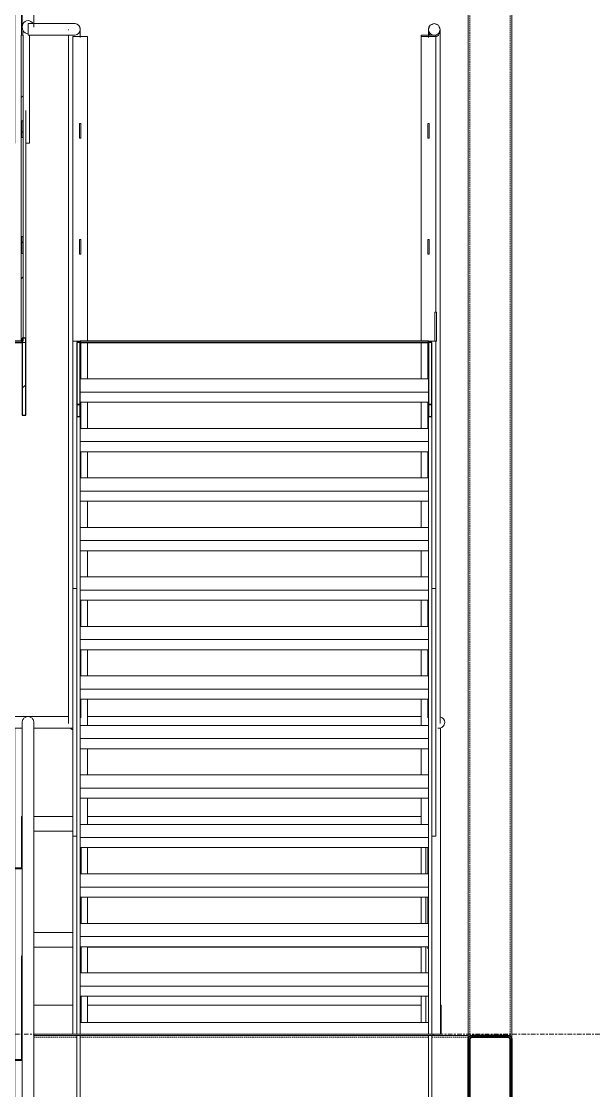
# Model space of a CAD drawing. Header units: millimetres. Extents: x -29259 to 87313, y -139821 to 46728.
# Drawn here: x 12541 to 14513, y -80646 to -76959 of the extents above; entities that cross this region are included whole.
import ezdxf

# ---------------------------------------------------------------- set-up
doc = ezdxf.new("R2010")
doc.units = ezdxf.units.MM
doc.linetypes.add('Centre', pattern=[31.75, 6.35, -4.7625, 15.875, -4.7625])
doc.linetypes.add('Hidden', pattern=[7.14375, 4.7625, -2.38125])
for name, color, linetype, lineweight in [('A-FLOR-HRAL', 11, 'Continuous', 9), ('A-FLOR-LEVL', 51, 'Continuous', 9), ('S-BEAM', 12, 'Continuous', 9), ('S-COLS', 52, 'Continuous', 18), ('S-FSTN', 2, 'Continuous', 9), ('S-STRS', 31, 'Continuous', 9)]:
    doc.layers.add(name, color=color, linetype=linetype, lineweight=lineweight)
pattern_1 = [(45, (8690.73, 6935), (-251.447, 251.447), []), (45, (8690.73, 7316), (-251.447, 251.447), [])]

# ---------------------------------------------------------------- blocks, each defined once
blk = doc.blocks.new('RHS-Rectangular Hollow Section-Column - 300x150x6RHS-1532597-SECTION AA')
at = {"layer": 'S-COLS', "color": 250, "linetype": 'Hidden', "lineweight": 9}
for p, q in [((17479.6, 3442.5), (17479.6, 7927.5)), ((17617.6, 7927.5), (17617.6, 3442.5))]:
    blk.add_line(p, q, dxfattribs=at)
blk = doc.blocks.new('RHS-Rectangular Hollow Section-Column - 804093-SECTION AA')
at = {"layer": 'S-COLS', "color": 250, "lineweight": 9}
for p, q in [((17473.6, 7937), (17473.6, 3445)), ((17623.6, 3433), (17623.6, 7937))]:
    blk.add_line(p, q, dxfattribs=at)
blk = doc.blocks.new('RHS-Rectangular Hollow Section - 300x150x6RHS-V27-SECTION AA')
at = {"layer": 'S-BEAM'}
h = blk.add_hatch(dxfattribs=at)
h.set_pattern_fill('FP_1', color=256, style=0, pattern_type=2)
h.set_pattern_definition(pattern_1)
h.paths.add_polyline_path([(17485.6, 3145), (17611.6, 3145), (17620.1, 3148.5), (17623.6, 3157), (17623.6, 3433), (17620.1, 3441.5), (17611.6, 3445), (17485.6, 3445), (17477.1, 3441.5), (17473.6, 3433), (17473.6, 3157), (17477.1, 3148.5)])
h.paths.add_polyline_path([(17519.3, 3151), (17485.6, 3151), (17481.4, 3152.8), (17479.6, 3157), (17479.6, 3433), (17481.4, 3437.2), (17485.6, 3439), (17611.6, 3439), (17615.8, 3437.2), (17617.6, 3433), (17617.6, 3157), (17615.8, 3152.8), (17611.6, 3151)])
at = {"layer": 'S-BEAM', "color": 90, "lineweight": 35}
for p, q in [((17473.6, 3433), (17473.6, 3157)), ((17479.6, 3157), (17479.6, 3433)), ((17611.6, 3445), (17485.6, 3445)), ((17485.6, 3439), (17611.6, 3439)), ((17617.6, 3433), (17617.6, 3157)), ((17623.6, 3157), (17623.6, 3433)), ((17611.6, 3151), (17485.6, 3151)), ((17485.6, 3145), (17611.6, 3145))]:
    blk.add_line(p, q, dxfattribs=at)
for centre, radius, start, end in [((17485.6, 3433), 12, 90, 180), ((17485.6, 3433), 6, 90, 180), ((17611.6, 3433), 12, 0, 90), ((17611.6, 3433), 6, 0, 90), ((17485.6, 3157), 12, 180, 270), ((17485.6, 3157), 6, 180, 270), ((17611.6, 3157), 12, 270, 0), ((17611.6, 3157), 6, 270, 0)]:
    blk.add_arc(centre, radius, start, end, dxfattribs=at)
blk = doc.blocks.new('Family - 1473216-SECTION AA')
at = {"layer": 'S-FSTN'}
h = blk.add_hatch(dxfattribs=at)
h.set_pattern_fill('FP_1', color=256, style=0, pattern_type=2)
h.set_pattern_definition(pattern_1)
h.paths.add_polyline_path([(15948.6, 5585), (15948.6, 5835), (15936.6, 5835), (15936.6, 5585)])
at = {"layer": 'S-FSTN', "color": 250}
for p, q in [((15948.6, 5835), (15936.6, 5835)), ((15936.6, 5835), (15936.6, 5585)), ((15948.6, 5585), (15948.6, 5835)), ((15936.6, 5585), (15948.6, 5585))]:
    blk.add_line(p, q, dxfattribs=at)
blk = doc.blocks.new('RHS-Rectangular Hollow Section - 250x150x6RHS-1528693-SECTION AA')
at = {"layer": 'S-BEAM', "color": 250}
for p, q in [((14310, 3445), (14300, 3445)), ((17473.6, 3445), (17352.6, 3445)), ((17473.6, 3445), (17473.6, 3433)), ((14300, 3195), (14696.6, 3195)), ((14761.6, 3195), (15911.6, 3195)), ((15976.6, 3195), (16124.6, 3195)), ((16136.6, 3195), (17336.6, 3195)), ((17348.6, 3195), (17473.6, 3195))]:
    blk.add_line(p, q, dxfattribs=at)
at = {"layer": 'S-BEAM', "color": 250, "linetype": 'Hidden'}
for p, q in [((14300, 3439), (14696.6, 3439)), ((14761.6, 3439), (15911.6, 3439)), ((15976.6, 3439), (16124.6, 3439)), ((16136.6, 3439), (17336.6, 3439)), ((17348.6, 3439), (17473.6, 3439)), ((14300, 3201), (14696.6, 3201)), ((14761.6, 3201), (15911.6, 3201)), ((15976.6, 3201), (16124.6, 3201)), ((16136.6, 3201), (17336.6, 3201)), ((17348.6, 3201), (17473.6, 3201))]:
    blk.add_line(p, q, dxfattribs=at)
blk = doc.blocks.new('Railing - MS FLAT 50x5mm-1534085-SECTION AA')
at = {"layer": 'A-FLOR-HRAL', "color": 253}
for p, q in [((15911.6, 4022.9), (15936.8, 4022.9)), ((15911.6, 4019.9), (15911.6, 4022.9)), ((15911.6, 4019.9), (15911.6, 3362)), ((15936.8, 4019.9), (15911.6, 4019.9))]:
    blk.add_line(p, q, dxfattribs=at)
blk = doc.blocks.new('Railing - MS FLAT 50x5mm-1534083-SECTION AA')
at = {"layer": 'A-FLOR-HRAL', "color": 253}
for p, q in [((15911.6, 3362), (15936.6, 3362)), ((15911.6, 3359), (15911.6, 3362)), ((15911.6, 3359), (15911.6, 2250)), ((15936.6, 3359), (15911.6, 3359)), ((15961.6, 2400), (15961.6, 2705)), ((15961.6, 2250), (15961.6, 2350)), ((15948.6, 2250), (15961.6, 2250))]:
    blk.add_line(p, q, dxfattribs=at)
blk = doc.blocks.new('Railing - MS FLAT 50x5mm-1533993-SECTION AA')
at = {"layer": 'A-FLOR-HRAL', "color": 253}
for p, q in [((15911.6, 4505), (15911.6, 4022.9)), ((15936.6, 4505), (15911.6, 4505))]:
    blk.add_line(p, q, dxfattribs=at)
blk = doc.blocks.new('Railing - MS FLAT 50x5mm-V32-SECTION AA')
at = {"layer": 'A-FLOR-HRAL', "color": 253}
for p, q in [((16139.6, 4002.1), (16139.6, 4092.9)), ((16139.6, 3831.4), (16139.6, 3922.1)), ((16139.6, 3660.7), (16139.6, 3751.4)), ((16139.6, 3490), (16139.6, 3580.7))]:
    blk.add_line(p, q, dxfattribs=at)
blk = doc.blocks.new('Railing - Railing-1515944-SECTION AA')
at = {"layer": 'A-FLOR-HRAL', "color": 253}
for p, q in [((15936.7, 4200), (15934.1, 4200)), ((15934.1, 4200), (15934.1, 4022.9)), ((15976.5, 4200), (16111.6, 4200)), ((16111.6, 4150), (15976.5, 4150)), ((15976.6, 3800), (16111.6, 3800)), ((16111.6, 3750), (15976.6, 3750)), ((15934.1, 3720.2), (15934.1, 3362))]:
    blk.add_line(p, q, dxfattribs=at)
for name in ['Railing - MS FLAT 50x5mm-1533993-SECTION AA', 'Railing - MS FLAT 50x5mm-V32-SECTION AA', 'Railing - MS FLAT 50x5mm-1534085-SECTION AA', 'Railing - MS FLAT 50x5mm-1534083-SECTION AA']:
    blk.add_blockref(name, (0, 0))
blk = doc.blocks.new('Top Rail Type - Top Rail_Internal_-1515961-SECTION AA')
at = {"layer": 'A-FLOR-HRAL', "color": 253}
for p, q in [((16097.3, 4545), (15956.6, 4545)), ((15936.6, 4525), (15936.6, 2728.7)), ((15976.6, 2746.6), (15976.6, 4525)), ((15976.6, 4505), (16111.6, 4505))]:
    blk.add_line(p, q, dxfattribs=at)
blk.add_open_spline([(15976.6, 4525), (15976.6, 4526.7), (15976.1, 4530.2), (15974.1, 4535.1), (15970.9, 4539.3), (15965.3, 4543.6), (15956.6, 4545.9), (15947.9, 4543.6), (15942.3, 4539.3), (15939.1, 4535.1), (15937.1, 4530.2), (15936.6, 4526.7), (15936.6, 4525)], degree=3, knots=[0, 0, 0, 0, 0.083333, 0.166667, 0.25, 0.333333, 0.5, 0.666667, 0.75, 0.833333, 0.916667, 1, 1, 1, 1], dxfattribs=at)
blk = doc.blocks.new('Railing - MS FLAT 50x5mm-V31-SECTION AA')
at = {"layer": 'A-FLOR-HRAL', "color": 253}
for p, q in [((15939.6, 2705), (15933.6, 2705)), ((15933.6, 1650), (15933.6, 2705)), ((15939.6, 2705), (15939.6, 1650))]:
    blk.add_line(p, q, dxfattribs=at)
blk = doc.blocks.new('Railing - MS FLAT 50x5mm-V37-SECTION AA')
at = {"layer": 'A-FLOR-HRAL', "color": 253}
for p in [(14303, 4490.3), (14300, 3450)]:
    blk.add_line(p, (14303, 3450), dxfattribs=at)
blk = doc.blocks.new('Railing - MS FLAT 50x5mm-V38-SECTION AA')
at = {"layer": 'A-FLOR-HRAL', "color": 253}
for p, q in [((17377.6, 4505), (17368.6, 4505)), ((17377.6, 3450), (17377.6, 4505)), ((17327.6, 4092.9), (17327.6, 4002.1)), ((17327.6, 3922.1), (17327.6, 3831.4)), ((17327.6, 3751.4), (17327.6, 3660.7)), ((17327.6, 3580.7), (17327.6, 3490)), ((17352.6, 3450), (17377.6, 3450))]:
    blk.add_line(p, q, dxfattribs=at)
blk = doc.blocks.new('Railing - Railing-1518367-SECTION AA')
at = {"layer": 'A-FLOR-HRAL', "color": 253}
for p, q in [((14303, 4200), (14347, 4200)), ((14739.6, 4200), (15823.3, 4200)), ((15829.3, 4200), (15911.6, 4200)), ((16161.6, 4200), (17311.6, 4200)), ((14303, 4150), (14347, 4150)), ((14739.6, 4150), (15823.3, 4150)), ((15829.3, 4150), (15911.6, 4150)), ((14303, 3800), (14347, 3800)), ((14739.6, 3800), (15823.3, 3800)), ((15829.3, 3800), (15911.6, 3800)), ((14303, 3750), (14347, 3750)), ((14739.6, 3750), (15823.3, 3750)), ((15829.3, 3750), (15911.6, 3750)), ((16161.6, 3750), (17311.6, 3750)), ((14303, 3550), (14347, 3550)), ((14353, 3550), (14696.6, 3550)), ((14761.6, 3550), (15823.3, 3550)), ((15829.3, 3550), (15911.6, 3550)), ((15976.6, 3550), (16111.6, 3550)), ((16161.6, 3550), (17311.6, 3550)), ((17380.1, 3550), (17377.6, 3550)), ((17380.1, 3450), (17380.1, 3550)), ((14303, 3450), (14310, 3450)), ((17377.6, 3450), (17380.1, 3450))]:
    blk.add_line(p, q, dxfattribs=at)
for name, p in [('Railing - MS FLAT 50x5mm-V31-SECTION AA', (-110.3, 1800)), ('Railing - MS FLAT 50x5mm-V38-SECTION AA', (0, 0)), ('Railing - MS FLAT 50x5mm-V37-SECTION AA', (0, 0))]:
    blk.add_blockref(name, p)
blk = doc.blocks.new('Top Rail Type - Top Rail_Internal_-1518370-SECTION AA')
at = {"layer": 'A-FLOR-HRAL', "color": 253}
for p, q in [((14350, 4545), (14300, 4545)), ((15956.6, 4545), (14716.6, 4545)), ((17311.6, 4545), (16161.6, 4545)), ((14336.7, 4505), (14347, 4505)), ((14739.6, 4505), (15823.3, 4505)), ((15829.3, 4505), (15911.6, 4505))]:
    blk.add_line(p, q, dxfattribs=at)
for start, end in [(0, 78.4281), (264.7672, 0)]:
    blk.add_arc((17372.6, 4525), 20, start, end, dxfattribs=at)
blk = doc.blocks.new('Railing - MS FLAT 50x5mm-1534095-SECTION AA')
at = {"layer": 'A-FLOR-HRAL', "color": 253}
for p, q in [((16111.6, 3450), (16111.6, 4132.9)), ((16161.6, 4002.1), (16161.6, 4092.9)), ((16161.6, 3831.4), (16161.6, 3922.1)), ((16161.6, 3660.7), (16161.6, 3751.4)), ((16161.6, 3490), (16161.6, 3580.7))]:
    blk.add_line(p, q, dxfattribs=at)
blk = doc.blocks.new('Railing - MS FLAT 50x5mm-V40-SECTION AA')
at = {"layer": 'A-FLOR-HRAL', "color": 253}
for p, q in [((16111.6, 5840), (16111.6, 6889.9)), ((16161.6, 6889.9), (16111.6, 6889.9)), ((16161.6, 5840), (16161.6, 6889.9)), ((16111.6, 5840), (16136.6, 5840))]:
    blk.add_line(p, q, dxfattribs=at)
blk = doc.blocks.new('Railing - MS FLAT 50x5mm-V41-SECTION AA')
at = {"layer": 'A-FLOR-HRAL'}
h = blk.add_hatch(dxfattribs=at)
h.set_pattern_fill('FP_1', color=256, style=0, pattern_type=2)
h.set_pattern_definition(pattern_1)
h.paths.add_polyline_path([(15933.6, 5840), (15939.6, 5840), (15939.6, 6895), (15933.6, 6895), (15933.6, 6074.8)])
at = {"layer": 'A-FLOR-HRAL', "color": 133, "lineweight": 18}
for p, q in [((15939.6, 6895), (15933.6, 6895)), ((15933.6, 6895), (15933.6, 5840)), ((15939.6, 5840), (15939.6, 6895)), ((15933.6, 5840), (15939.6, 5840))]:
    blk.add_line(p, q, dxfattribs=at)
blk = doc.blocks.new('Railing - MS FLAT 50x5mm-1534101-SECTION AA')
at = {"layer": 'A-FLOR-HRAL', "color": 253}
for p, q in [((16111.6, 4132.9), (16111.6, 4986.4)), ((16161.6, 4855.7), (16161.6, 4946.4)), ((16161.6, 4685), (16161.6, 4775.7)), ((16161.6, 4514.3), (16161.6, 4605)), ((16161.6, 4343.6), (16161.6, 4434.3)), ((16161.6, 4172.9), (16161.6, 4263.6)), ((16111.6, 4132.9), (16124.6, 4132.9))]:
    blk.add_line(p, q, dxfattribs=at)
blk = doc.blocks.new('Railing - MS FLAT 50x5mm-1534103-SECTION AA')
at = {"layer": 'A-FLOR-HRAL', "color": 253}
for p, q in [((16111.6, 4986.4), (16111.6, 5840)), ((16161.6, 5709.3), (16161.6, 5835)), ((16161.6, 5538.6), (16161.6, 5629.3)), ((16161.6, 5367.9), (16161.6, 5458.6)), ((16161.6, 5197.1), (16161.6, 5287.9)), ((16161.6, 5026.4), (16161.6, 5117.1)), ((16111.6, 4986.4), (16124.6, 4986.4))]:
    blk.add_line(p, q, dxfattribs=at)
blk = doc.blocks.new('Railing - MS FLAT 50x5mm-V45-SECTION AA')
at = {"layer": 'A-FLOR-HRAL', "color": 253}
for p, q in [((15911.6, 7686.6), (15936.6, 7686.6)), ((15911.6, 7683.2), (15911.6, 7686.6)), ((15911.6, 7683.2), (15911.6, 6522.9)), ((15936.6, 7683.2), (15911.6, 7683.2)), ((15961.6, 6522.9), (15961.6, 6895.1)), ((15948.6, 6522.9), (15961.6, 6522.9))]:
    blk.add_line(p, q, dxfattribs=at)
blk = doc.blocks.new('Railing - Railing-1525472-SECTION AA')
at = {"layer": 'A-FLOR-HRAL', "color": 253}
for p, q in [((15936.6, 9301.2), (15936.6, 6922.6)), ((15976.6, 6922.6), (15976.6, 9301.2)), ((15934.1, 7385), (15934.1, 6895)), ((16116.6, 6935), (15956.6, 6935)), ((15956.6, 6934.9), (15956.6, 6935)), ((15939.1, 6895), (15939.1, 6911.6)), ((16096.6, 6915), (16096.6, 6912.2)), ((16136.6, 6887), (16136.6, 6915)), ((15956.6, 6895.2), (15956.6, 6895.1)), ((15956.6, 6895), (16116.6, 6895)), ((16096.6, 6895.1), (16096.6, 4521.2)), ((16134.1, 5840), (16134.1, 5835)), ((16139.1, 5835), (16139.1, 5709.3)), ((16139.1, 5629.3), (16139.1, 5538.6)), ((16139.1, 5458.6), (16139.1, 5367.9)), ((16139.1, 4946.4), (16139.1, 4855.7)), ((16139.1, 4775.7), (16139.1, 4685)), ((16139.1, 4605), (16139.1, 4540.8)), ((16139.1, 4092.9), (16139.1, 4002.1)), ((16139.1, 3922.1), (16139.1, 3831.4))]:
    blk.add_line(p, q, dxfattribs=at)
at = {"layer": 'A-FLOR-HRAL', "color": 133, "lineweight": 18}
for p, q in [((15956.6, 6934.9), (15956.6, 6895.1)), ((16118.9, 6934.9), (15956.6, 6934.9)), ((15956.6, 6895.1), (16118.9, 6895.1)), ((15939.1, 6600.1), (15934.1, 6600.1)), ((15934.1, 6600.1), (15934.1, 6542.5)), ((15939.1, 6542.5), (15939.1, 6600.1)), ((16139.1, 6590), (16134.1, 6590)), ((16134.1, 6590), (16134.1, 6540)), ((16139.1, 6540), (16139.1, 6590)), ((15934.1, 6542.5), (15939.1, 6542.5)), ((16134.1, 6540), (16139.1, 6540)), ((15939.1, 6200.1), (15934.1, 6200.1)), ((15934.1, 6200.1), (15934.1, 6142.5)), ((15939.1, 6142.5), (15939.1, 6200.1)), ((16139.1, 6190), (16134.1, 6190)), ((16134.1, 6190), (16134.1, 6140)), ((16139.1, 6140), (16139.1, 6190)), ((15934.1, 6142.5), (15939.1, 6142.5)), ((16134.1, 6140), (16139.1, 6140))]:
    blk.add_line(p, q, dxfattribs=at)
at = {"layer": 'A-FLOR-HRAL', "color": 253, "flags": 128}
for points in [[(15973.5, 6934.9), (15970.7, 6938.9), (15966.6, 6942.5), (15961.8, 6944.8), (15956.6, 6945.6), (15951.4, 6944.8), (15946.6, 6942.5), (15942.5, 6938.9), (15939.3, 6934.1), (15937.3, 6928.6), (15936.6, 6922.6)], [(15936.6, 6922.6), (15937.3, 6916.7), (15939.3, 6911.1), (15942.5, 6906.3), (15946.6, 6902.7), (15951.4, 6900.4), (15956.6, 6899.6)], [(16111.4, 4499), (16106.6, 4501.3), (16102.5, 4505)]]:
    blk.add_lwpolyline(points, dxfattribs=at)
at = {"layer": 'A-FLOR-HRAL', "color": 133, "lineweight": 18}
for start, end in [(0, 83.4164), (276.5836, 0)]:
    blk.add_arc((16116.6, 6915), 20, start, end, dxfattribs=at)
at = {"layer": 'A-FLOR-HRAL', "color": 253}
for points in [[(16118.9, 6934.9), (16117.4, 6935), (16116, 6935), (16114.5, 6934.9)], [(16114.5, 6895.1), (16116, 6895), (16117.4, 6895), (16118.9, 6895.1)]]:
    blk.add_open_spline(points, degree=3, dxfattribs=at)
for points, knots in [([(16119.4, 6934.8), (16121.9, 6934.4), (16126.1, 6933), (16129.5, 6930.4), (16130.7, 6929.1)], [0.5439776, 0.5439776, 0.5439776, 0.5439776, 0.6666667, 0.75, 0.75, 0.75, 0.75]), ([(16130.7, 6900.9), (16129.5, 6899.6), (16126.1, 6897), (16121.9, 6895.6), (16119.4, 6895.2)], [0.25, 0.25, 0.25, 0.25, 0.3333333, 0.4560224, 0.4560224, 0.4560224, 0.4560224]), ([(16131.8, 6928), (16132.6, 6927.1), (16134.3, 6924.6), (16136.1, 6920.2), (16136.6, 6916.8), (16136.6, 6915)], [0.7744977, 0.7744977, 0.7744977, 0.7744977, 0.8333333, 0.9166667, 1, 1, 1, 1]), ([(16136.6, 6915), (16136.6, 6913.2), (16136.1, 6909.8), (16134.3, 6905.4), (16132.6, 6902.9), (16131.8, 6902)], [0, 0, 0, 0, 0.0833333, 0.1666667, 0.2255023, 0.2255023, 0.2255023, 0.2255023])]:
    blk.add_open_spline(points, degree=3, knots=knots, dxfattribs=at)
for name in ['Railing - MS FLAT 50x5mm-V45-SECTION AA', 'Railing - MS FLAT 50x5mm-V41-SECTION AA', 'Railing - MS FLAT 50x5mm-V40-SECTION AA', 'Railing - MS FLAT 50x5mm-1534103-SECTION AA', 'Railing - MS FLAT 50x5mm-1534101-SECTION AA', 'Railing - MS FLAT 50x5mm-1534095-SECTION AA']:
    blk.add_blockref(name, (0, 0))
blk = doc.blocks.new('Top Rail Type - Top Rail_Internal_-1525505-SECTION AA')
at = {"layer": 'A-FLOR-HRAL', "color": 253}
for p, q in [((15936.6, 9301.2), (15936.6, 6922.6)), ((15976.6, 6922.6), (15976.6, 9301.2)), ((16116.6, 6935), (15956.6, 6935)), ((15956.6, 6934.9), (15956.6, 6935)), ((15956.6, 6934.9), (15956.6, 6895.1)), ((16118.9, 6934.9), (15956.6, 6934.9)), ((16096.6, 6915), (16096.6, 6912.2)), ((16136.6, 6887), (16136.6, 6915)), ((15956.6, 6895.2), (15956.6, 6895.1)), ((15956.6, 6895.1), (16118.9, 6895.1)), ((15956.6, 6895), (16116.6, 6895)), ((16096.6, 6895.1), (16096.6, 4521.2))]:
    blk.add_line(p, q, dxfattribs=at)
at = {"layer": 'A-FLOR-HRAL', "color": 253, "flags": 128}
for points in [[(15973.5, 6934.9), (15970.7, 6938.9), (15966.6, 6942.5), (15961.8, 6944.8), (15956.6, 6945.6), (15951.4, 6944.8), (15946.6, 6942.5), (15942.5, 6938.9), (15939.3, 6934.1), (15937.3, 6928.6), (15936.6, 6922.6)], [(15936.6, 6922.6), (15937.3, 6916.7), (15939.3, 6911.1), (15942.5, 6906.3), (15946.6, 6902.7), (15951.4, 6900.4), (15956.6, 6899.6)], [(16111.4, 4499), (16106.6, 4501.3), (16102.5, 4505)]]:
    blk.add_lwpolyline(points, dxfattribs=at)
at = {"layer": 'A-FLOR-HRAL', "color": 253}
for start, end in [(0, 83.4164), (276.5836, 0)]:
    blk.add_arc((16116.6, 6915), 20, start, end, dxfattribs=at)
for points in [[(16118.9, 6934.9), (16117.4, 6935), (16116, 6935), (16114.5, 6934.9)], [(16114.5, 6895.1), (16116, 6895), (16117.4, 6895), (16118.9, 6895.1)]]:
    blk.add_open_spline(points, degree=3, dxfattribs=at)
for points, knots in [([(16119.4, 6934.8), (16121.9, 6934.4), (16126.1, 6933), (16129.5, 6930.4), (16130.7, 6929.1)], [0.5439776, 0.5439776, 0.5439776, 0.5439776, 0.6666667, 0.75, 0.75, 0.75, 0.75]), ([(16130.7, 6900.9), (16129.5, 6899.6), (16126.1, 6897), (16121.9, 6895.6), (16119.4, 6895.2)], [0.25, 0.25, 0.25, 0.25, 0.3333333, 0.4560224, 0.4560224, 0.4560224, 0.4560224]), ([(16131.8, 6928), (16132.6, 6927.1), (16134.3, 6924.6), (16136.1, 6920.2), (16136.6, 6916.8), (16136.6, 6915)], [0.7744977, 0.7744977, 0.7744977, 0.7744977, 0.8333333, 0.9166667, 1, 1, 1, 1]), ([(16136.6, 6915), (16136.6, 6913.2), (16136.1, 6909.8), (16134.3, 6905.4), (16132.6, 6902.9), (16131.8, 6902)], [0, 0, 0, 0, 0.0833333, 0.1666667, 0.2255023, 0.2255023, 0.2255023, 0.2255023])]:
    blk.add_open_spline(points, degree=3, knots=knots, dxfattribs=at)
blk = doc.blocks.new('Family - 1528790-SECTION AA')
at = {"layer": 'S-FSTN', "color": 250}
for p, q in [((16124.6, 3445), (16136.6, 3445)), ((16124.6, 3445), (16124.6, 3195)), ((16136.6, 3445), (16136.6, 3195)), ((16136.6, 3195), (16124.6, 3195))]:
    blk.add_line(p, q, dxfattribs=at)
blk = doc.blocks.new('Family - 1528827-SECTION AA')
at = {"layer": 'S-FSTN', "color": 250}
for p, q in [((17336.6, 3445), (17348.6, 3445)), ((17336.6, 3445), (17336.6, 3195)), ((17348.6, 3445), (17348.6, 3195)), ((17348.6, 3195), (17336.6, 3195))]:
    blk.add_line(p, q, dxfattribs=at)
blk = doc.blocks.new('Railing - MS FLAT 50x5mm-V57-SECTION AA')
at = {"layer": 'A-FLOR-HRAL', "color": 253}
for p, q in [((17361.6, 8912.9), (17361.6, 9766.4)), ((17311.6, 9726.4), (17311.6, 9635.7)), ((17311.6, 9555.7), (17311.6, 9465)), ((17311.6, 9385), (17311.6, 9294.3)), ((17311.6, 9214.3), (17311.6, 9123.6)), ((17311.6, 9043.6), (17311.6, 8952.9)), ((17348.6, 8912.9), (17361.6, 8912.9))]:
    blk.add_line(p, q, dxfattribs=at)
blk = doc.blocks.new('Railing - MS FLAT 50x5mm-V59-SECTION AA')
at = {"layer": 'A-FLOR-HRAL', "color": 253}
for p, q in [((17311.6, 5835), (17311.6, 5709.3)), ((17361.6, 4986.4), (17361.6, 5840)), ((17311.6, 5629.3), (17311.6, 5538.6)), ((17311.6, 5458.6), (17311.6, 5367.9)), ((17311.6, 5287.9), (17311.6, 5197.1)), ((17311.6, 5117.1), (17311.6, 5026.4)), ((17348.6, 4986.4), (17361.6, 4986.4))]:
    blk.add_line(p, q, dxfattribs=at)
blk = doc.blocks.new('Railing - MS FLAT 50x5mm-V60-SECTION AA')
at = {"layer": 'A-FLOR-HRAL', "color": 253}
for p, q in [((17311.6, 4092.9), (17311.6, 4002.1)), ((17311.6, 3922.1), (17311.6, 3831.4)), ((17311.6, 3751.4), (17311.6, 3660.7)), ((17311.6, 3580.7), (17311.6, 3490))]:
    blk.add_line(p, q, dxfattribs=at)
blk = doc.blocks.new('Railing - MS FLAT 50x5mm-V61-SECTION AA')
at = {"layer": 'A-FLOR-HRAL', "color": 253}
for p, q in [((17311.6, 6889.9), (17311.6, 5840)), ((17361.6, 6889.9), (17311.6, 6889.9)), ((17361.6, 5940), (17361.6, 6889.9)), ((17336.6, 5840), (17359.1, 5840))]:
    blk.add_line(p, q, dxfattribs=at)
blk = doc.blocks.new('Railing - Railing-1535435-SECTION AA')
at = {"layer": 'A-FLOR-HRAL', "color": 253}
for p, q in [((17334.1, 5709.3), (17334.1, 5835)), ((17339.1, 5835), (17339.1, 5840)), ((17334.1, 5538.6), (17334.1, 5629.3)), ((17334.1, 5367.9), (17334.1, 5458.6)), ((17334.1, 4855.7), (17334.1, 4946.4)), ((17334.1, 4685), (17334.1, 4775.7)), ((17334.1, 4540.8), (17334.1, 4605)), ((17334.1, 4002.1), (17334.1, 4092.9)), ((17334.1, 3831.4), (17334.1, 3922.1)), ((17334.1, 3744.4), (17334.1, 3751.4))]:
    blk.add_line(p, q, dxfattribs=at)
for name, p in [('Railing - MS FLAT 50x5mm-V61-SECTION AA', (0, 0)), ('Railing - MS FLAT 50x5mm-V59-SECTION AA', (0, 0)), ('Railing - MS FLAT 50x5mm-V57-SECTION AA', (0, -4780)), ('Railing - MS FLAT 50x5mm-V60-SECTION AA', (0, 0))]:
    blk.add_blockref(name, p)
blk = doc.blocks.new('Top Rail Type - Top Rail_Internal_-1535438-SECTION AA')
at = {"layer": 'A-FLOR-HRAL', "color": 253}
for p, q in [((17336.8, 6914.2), (17336.6, 6911.2)), ((17336.6, 6911.2), (17336.6, 6887)), ((17376.6, 6911.2), (17376.4, 6914.2)), ((17376.6, 4521.2), (17376.6, 6911.2))]:
    blk.add_line(p, q, dxfattribs=at)
at = {"layer": 'A-FLOR-HRAL', "color": 253, "flags": 128}
for points in [[(17353.7, 6934), (17351.4, 6933.5), (17346.6, 6931.2)], [(17366.6, 6931.2), (17361.8, 6933.5), (17359.5, 6934)], [(17336.6, 6911.2), (17337.3, 6905.3), (17339.3, 6899.7), (17342.4, 6895)], [(17340.5, 6924.9), (17339.3, 6922.7), (17337.3, 6917.2)], [(17361.8, 6889), (17366.6, 6891.3), (17370.7, 6895), (17373.9, 6899.7), (17375.9, 6905.3), (17376.6, 6911.2)], [(17375.9, 6917.2), (17373.9, 6922.7), (17372.7, 6924.9)]]:
    blk.add_lwpolyline(points, dxfattribs=at)
blk = doc.blocks.new('Railing - MS FLAT 50x5mm-V62-SECTION AA')
at = {"layer": 'A-FLOR-HRAL', "color": 253}
for p, q in [((17311.6, 6895), (17311.6, 5840)), ((17361.6, 6895), (17311.6, 6895)), ((17361.6, 5940), (17361.6, 6895)), ((17336.6, 5840), (17359.1, 5840))]:
    blk.add_line(p, q, dxfattribs=at)
blk = doc.blocks.new('Railing - Railing-1535583-SECTION AA')
at = {"layer": 'A-FLOR-HRAL'}
h = blk.add_hatch(dxfattribs=at)
h.set_pattern_fill('FP_1', color=256, style=0, pattern_type=2)
h.set_pattern_definition(pattern_1)
h.paths.add_polyline_path([(17356.6, 6895), (17370.7, 6900.9), (17376.6, 6915), (17370.7, 6929.1), (17356.6, 6935), (17342.5, 6929.1), (17336.6, 6915), (17342.5, 6900.9)])
h = blk.add_hatch(dxfattribs=at)
h.set_pattern_fill('FP_1', color=256, style=0, pattern_type=2)
h.set_pattern_definition(pattern_1)
h.paths.add_polyline_path([(17364.1, 5840), (17364.1, 5940), (17359.1, 5940), (17359.1, 5840)])
at = {"layer": 'A-FLOR-HRAL', "color": 133, "lineweight": 18}
for p, q in [((17339.1, 6590), (17334.1, 6590)), ((17334.1, 6590), (17334.1, 6540)), ((17339.1, 6540), (17339.1, 6590)), ((17334.1, 6540), (17339.1, 6540)), ((17339.1, 6190), (17334.1, 6190)), ((17334.1, 6190), (17334.1, 6140)), ((17339.1, 6140), (17339.1, 6190)), ((17334.1, 6140), (17339.1, 6140)), ((17364.1, 5940), (17359.1, 5940)), ((17359.1, 5940), (17359.1, 5840)), ((17364.1, 5840), (17364.1, 5940)), ((17359.1, 5840), (17364.1, 5840))]:
    blk.add_line(p, q, dxfattribs=at)
for start, end in [(0, 180), (180, 0)]:
    blk.add_arc((17356.6, 6915), 20, start, end, dxfattribs=at)
blk.add_blockref('Railing - MS FLAT 50x5mm-V62-SECTION AA', (0, 0))
blk = doc.blocks.new('Top Rail Type - Top Rail_Internal_-1535586-SECTION AA')
at = {"layer": 'A-FLOR-HRAL', "color": 253}
for start, end in [(0, 180), (180, 0)]:
    blk.add_arc((17356.6, 6915), 20, start, end, dxfattribs=at)
blk = doc.blocks.new('Roaster Building_ST_RVT2022 _SST__rvt-1-SECTION AA')
at = {"layer": 'S-STRS', "color": 253}
for p, q in [((15948.6, 6635.3), (15948.6, 5850.4)), ((16136.6, 5709.3), (17336.6, 5709.3)), ((17336.6, 5664.3), (16136.6, 5664.3)), ((17336.6, 5629.3), (16136.6, 5629.3)), ((16124.6, 3450), (16124.6, 5579.6)), ((16136.6, 5579.6), (16136.6, 3450)), ((17336.6, 3450), (17336.6, 5579.6)), ((17348.6, 5579.6), (17348.6, 3450)), ((16136.6, 5538.6), (17336.6, 5538.6)), ((17336.6, 5493.6), (16136.6, 5493.6)), ((17336.6, 5458.6), (16136.6, 5458.6)), ((16136.6, 5367.9), (17336.6, 5367.9)), ((17336.6, 5322.9), (16136.6, 5322.9)), ((17336.6, 5287.9), (16136.6, 5287.9)), ((16136.6, 5197.1), (17336.6, 5197.1)), ((17336.6, 5152.1), (16136.6, 5152.1)), ((17336.6, 5117.1), (16136.6, 5117.1)), ((16136.6, 5026.4), (17336.6, 5026.4)), ((17336.6, 4981.4), (16136.6, 4981.4)), ((17336.6, 4946.4), (16136.6, 4946.4)), ((16136.6, 4855.7), (17336.6, 4855.7)), ((17336.6, 4810.7), (16136.6, 4810.7)), ((17336.6, 4775.7), (16136.6, 4775.7)), ((16136.6, 4685), (17336.6, 4685)), ((17336.6, 4640), (16136.6, 4640)), ((17336.6, 4605), (16136.6, 4605)), ((16136.6, 4514.3), (17336.6, 4514.3)), ((17336.6, 4469.3), (16136.6, 4469.3)), ((17336.6, 4434.3), (16136.6, 4434.3)), ((16136.6, 4343.6), (17336.6, 4343.6)), ((17336.6, 4298.6), (16136.6, 4298.6)), ((17336.6, 4263.6), (16136.6, 4263.6)), ((16136.6, 4172.9), (17336.6, 4172.9)), ((17336.6, 4127.9), (16136.6, 4127.9)), ((17336.6, 4092.9), (16136.6, 4092.9)), ((16136.6, 4002.1), (17336.6, 4002.1)), ((17336.6, 3957.1), (16136.6, 3957.1)), ((17336.6, 3922.1), (16136.6, 3922.1)), ((16136.6, 3831.4), (17336.6, 3831.4)), ((17336.6, 3786.4), (16136.6, 3786.4)), ((17336.6, 3751.4), (16136.6, 3751.4)), ((16136.6, 3660.7), (17336.6, 3660.7)), ((17336.6, 3615.7), (16136.6, 3615.7)), ((17336.6, 3580.7), (16136.6, 3580.7)), ((16136.6, 3490), (17336.6, 3490)), ((15976.6, 3450), (16124.6, 3450)), ((16124.6, 3445), (15976.6, 3445)), ((16136.6, 3450), (16124.6, 3450)), ((16136.6, 3450), (17336.6, 3450)), ((17336.6, 3445), (16136.6, 3445)), ((17348.6, 3450), (17336.6, 3450)), ((17348.6, 3450), (17352.6, 3450)), ((17352.6, 3445), (17348.6, 3445)), ((17352.6, 3450), (17352.6, 3445))]:
    blk.add_line(p, q, dxfattribs=at)
at = {"layer": 'S-STRS', "color": 53, "lineweight": 25}
for p, q in [((15936.6, 5840), (14736.6, 5840)), ((14736.6, 5835), (15936.6, 5835)), ((15948.6, 5850.4), (15936.6, 5850.4)), ((15936.6, 5850.4), (15936.6, 5585)), ((15936.6, 5835), (15936.6, 5840)), ((15948.6, 5585), (15948.6, 5850.4)), ((16136.6, 5835), (16124.6, 5835)), ((16124.6, 5835), (16124.6, 5620.9)), ((17336.6, 5840), (16136.6, 5840)), ((16136.6, 5840), (16136.6, 5835)), ((16136.6, 5620.9), (16136.6, 5835)), ((16136.6, 5835), (17336.6, 5835)), ((17336.6, 5835), (17336.6, 5840)), ((17348.6, 5835), (17336.6, 5835)), ((17336.6, 5835), (17336.6, 5620.9)), ((17348.6, 5620.9), (17348.6, 5835)), ((16124.6, 5620.9), (16136.6, 5620.9)), ((16136.6, 5620.9), (16124.6, 5620.9)), ((16124.6, 5620.9), (16124.6, 5579.6)), ((16136.6, 5579.6), (16136.6, 5620.9)), ((17336.6, 5620.9), (17348.6, 5620.9)), ((17348.6, 5620.9), (17336.6, 5620.9)), ((17336.6, 5620.9), (17336.6, 5579.6)), ((17348.6, 5579.6), (17348.6, 5620.9)), ((15936.6, 5585), (15948.6, 5585)), ((16124.6, 5579.6), (16136.6, 5579.6)), ((17336.6, 5579.6), (17348.6, 5579.6))]:
    blk.add_line(p, q, dxfattribs=at)
at = {"layer": 'A-FLOR-HRAL', "color": 250, "lineweight": 9}
for name in ['Railing - Railing-1525472-SECTION AA', 'Top Rail Type - Top Rail_Internal_-1525505-SECTION AA', 'Railing - Railing-1535583-SECTION AA', 'Top Rail Type - Top Rail_Internal_-1535586-SECTION AA', 'Top Rail Type - Top Rail_Internal_-1535438-SECTION AA', 'Railing - Railing-1535435-SECTION AA', 'Top Rail Type - Top Rail_Internal_-1518370-SECTION AA', 'Top Rail Type - Top Rail_Internal_-1515961-SECTION AA', 'Railing - Railing-1518367-SECTION AA', 'Railing - Railing-1515944-SECTION AA']:
    blk.add_blockref(name, (0, 0), dxfattribs=at)
at = {"layer": 'S-BEAM', "color": 250, "lineweight": 9}
for name in ['RHS-Rectangular Hollow Section - 250x150x6RHS-1528693-SECTION AA', 'RHS-Rectangular Hollow Section - 300x150x6RHS-V27-SECTION AA']:
    blk.add_blockref(name, (0, 0), dxfattribs=at)
at = {"layer": 'S-COLS', "color": 250, "lineweight": 9}
for name in ['RHS-Rectangular Hollow Section-Column - 804093-SECTION AA', 'RHS-Rectangular Hollow Section-Column - 300x150x6RHS-1532597-SECTION AA']:
    blk.add_blockref(name, (0, 0), dxfattribs=at)
at = {"layer": 'S-FSTN', "color": 250, "lineweight": 9}
for name in ['Family - 1473216-SECTION AA', 'Family - 1528790-SECTION AA', 'Family - 1528827-SECTION AA']:
    blk.add_blockref(name, (0, 0), dxfattribs=at)

msp = doc.modelspace()

# ---------------------------------------------------------------- linework, layer by layer
at = {"layer": 'A-FLOR-LEVL', "linetype": 'Centre'}
msp.add_line((-6606.3, -80451.5), (18373.6, -80451.5), dxfattribs=at)

# ---------------------------------------------------------------- block references
at = {"lineweight": 5}
msp.add_blockref('Roaster Building_ST_RVT2022 _SST__rvt-1-SECTION AA', (-3392.9, -83901.5), dxfattribs=at)

doc.saveas('drawing.dxf')
